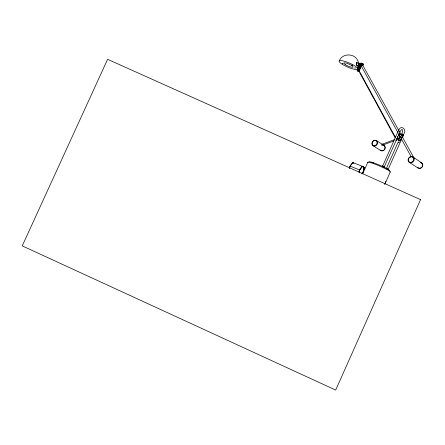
<?xml version="1.0" encoding="UTF-8"?>
<svg xmlns="http://www.w3.org/2000/svg" width="445" height="445" viewBox="0 0 445 445"><rect width="100%" height="100%" fill="white"/><g stroke="black" fill="none" stroke-linecap="round" stroke-linejoin="round"><path stroke-width="0.67" d="M384.202 166.936L400.161 131.659L399.354 131.142L398.303 130.863L382.594 166.235M399.143 135.247C399.215 135.708 398.731 134.362 399.788 135.63L399.727 136.203L399.743 135.897M399.771 135.642L399.193 135.041M399.209 137.588L399.571 137.177L399.905 137.472L399.571 137.177M400.645 139.83L400.811 140.214L400.873 139.875M357.83 69.442L357.941 67.045L359.56 67.045L359.31 70.288A0.94 0.74 -48.6 0 1 357.669 70.51M357.88 69.487L358.848 63.19M401.09 137.488L399.688 136.598M402.692 134.779L401.93 134.334L402.87 134.918M399.376 135.363L399.226 135.007L399.415 135.325M402.041 137.221L402.102 136.665L402.297 137.043M357.113 63.196L357.118 63.602M399.426 140.525L398.553 139.997M349.598 167.999L349.976 166.113L352.891 162.397L353.825 163.054M349.553 168.583L350.043 166.157L352.857 162.564L362.224 166.224L359.415 169.862L359.037 171.692M362.224 64.041L361.496 65.816L359.905 65.354L359.499 69.487L358.37 69.442M359.955 65.398L359.61 67.084L357.941 67.045M360.789 66.121L359.449 70.41A0.94 0.74 -48.6 0 1 359.07 71.016M359.076 172.438L359.599 169.918L362.503 166.152L364.327 167.448L363.276 172.449L362.453 173.517M359.198 172.376L359.694 169.984L362.447 166.413L364.177 167.643L363.181 172.382L362.013 173.906M363.103 171.709L363.988 167.476M361.918 173.867L363.087 172.343L364.077 167.604L362.447 166.413M399.243 137.533L399.855 137.11L400.161 137.438M400.422 139.986L400.272 140.481L399.805 140.409L400.634 140.075M359.449 70.41L360.489 67.846L359.41 67.846M400.189 137.155L399.866 136.737M399.226 135.007L399.504 135.514M400.717 134.401L401.251 134.212L400.895 134.54M402.147 133.044C403.003 129.951 402.402 127.86 400.622 130.791M404.06 133.661C406.93 129.3 400.917 124.539 398.687 130.101M385.915 181.332L384.703 184.236M401.206 137.9L399.927 136.587M402.63 134.924L402.152 134.206M362.714 173.667L367.82 162.264M386.271 168.616L397.986 142.417M398.548 141.171L399.104 139.919M387.795 169.389L388.123 169.4L401.796 138.818M402.63 136.943L403.749 134.446L402.002 133.811M384.836 184.163L390.287 171.97M342.873 63.813L342.628 63.485M351.895 65.07L352.418 65.259M352.295 65.304L351.984 65.12M355.021 68.024C355.933 68.079 354.214 67.495 355.093 68.057M360.778 63.707L360.951 63.029L362.447 63.407L361.496 65.816M362.497 65.882L363.059 64.77L362.019 64.481M362.847 65.382L363.37 64.219L362.447 63.407M398.397 139.786L398.637 139.758M358.453 70.188L358.42 69.67M339.312 60.787C342.8 52.154 356.695 53.378 358.375 62.573M401.535 134.167L401.212 134.245L401.64 134.368L401.64 134.04L401.64 134.368M398.281 139.541L398.514 139.552M399.521 140.425L399.866 140.359L399.438 140.208M358.881 69.693L358.659 69.96A3.349 1.902 -66.4 0 0 358.431 70.36M399.493 138.929L399.154 138.629M400.005 136.515L399.593 136.342L399.944 136.281M402.619 135.236L403.014 135.452L402.675 136.176M398.208 139.274L398.431 139.329M401.451 138.567L401.635 138.384M400.405 137.449L400.417 137.132L401.268 137.733M399.438 135.558L399.337 135.375M403.009 135.736L402.836 135.313M402.085 134.24L401.702 134.262L402.108 134.473M400.65 137.416L400.672 137.121L400.917 137.477M401.629 138.957L401.268 138.684L401.657 138.668M360.467 65.621L359.955 65.643M399.382 140.292L399.243 140.386M403.749 134.446L403.448 134.446M402.541 135.992L402.953 136.025L402.636 135.486M401.373 139.107L401.268 138.684M402.135 134.451L402.731 134.69M381.443 144.453L394.787 139.513M396.69 138.807L397.964 138.334M381.777 145.42L393.853 140.959M397.035 139.786L399.616 138.829L399.343 138.618M400.161 131.659L399.799 131.631M399.827 136.826L400.595 137.271M358.436 69.882L358.787 70.332L358.147 70.527M401.001 139.424L401.423 139.524L401.001 139.424L401.017 139.78M402.286 136.459L402.464 136.598M359.365 67.807L360.444 67.807M361.88 63.841L363.37 64.219M356.451 62.528L363.287 64.269L362.453 63.54L360.956 63.162L359.905 65.354M356.106 64.92L358.792 65.632A1.257 0.979 -48.2 0 0 360.283 64.77A1.257 0.979 -48.2 0 0 359.794 63.401L359.749 63.357A1.257 0.979 -48.2 0 1 360.239 64.725A1.257 0.979 -48.2 0 1 358.742 65.587L358.792 65.632M361.735 66.333L360.834 66.16M359.766 66.477L357.085 65.76L359.766 66.477A1.257 0.979 -48.2 0 0 361.095 65.893M387.84 169.356L388.429 169.534L387.673 169.117M342.589 63.579L342.873 63.735M382.861 166.219L382.211 166.013L382.483 166.235M384.224 166.997L384.686 167.092L383.996 166.697M386.555 168.655L386.972 168.805M382.667 166.107L384.18 166.742M386.594 168.627L387.534 169.011M382.945 166.202L383.896 166.602M350.043 166.157L359.415 169.862M382.984 166.931L383.306 167.07M387.45 169.011L388.084 169.284M383.913 167.348L384.313 167.581M372.988 145.671L380.636 150.488M376.57 140.637L384.163 145.56M409.222 162.319L417.911 167.943M413.032 157.068L421.637 162.831M352.857 162.564L353.764 163.198M398.798 139.925L399.165 140.436M397.346 137.65L398.837 138.784M400.183 140.108L400.55 140.37M399.032 137.449L399.421 137.672M399.293 137.294L399.66 137.555M399.554 135.781L399.927 136.031M358.97 64.225C359.643 66.561 359.399 62.345 359.215 64.631M402.614 135.736L402.953 136.025M400.789 134.162L401.14 134.44M359.31 70.288L359.265 70.249A0.94 0.74 -48.6 0 1 357.624 70.471M400.272 140.481L399.933 140.186M401.223 138.94L401.551 139.246M399.855 137.11L400.227 137.31M399.682 140.22L399.988 140.548M398.981 130.813L361.996 63.869A0.84 0.473 -29.8 0 1 362.035 64.124M399.988 132.638L414.111 158.197M360.895 65.343L398.086 132.91M399.093 134.74L411.152 156.651M359.977 72.312L395.633 137.7M396.289 138.912L396.951 140.125M359.616 72.541L395.232 137.928M368.098 162.72A12.238 1.19 23.3 0 1 379.168 165.852A12.238 1.19 23.3 0 1 389.976 172.065M369.061 161.746A11.348 1.118 23.3 0 1 381.315 165.918A11.348 1.118 23.3 0 1 389.536 170.902M373.266 163.059A5.774 2.948 -69.3 0 1 373.171 162.686L371.92 162.236A5.763 2.954 -69.3 0 0 372.02 162.603M398.92 133.261A0.562 0.478 -47.1 0 1 398.976 133.978M398.753 134.167A0.562 0.478 -47.1 0 1 398.486 134.229M401.885 135.558A0.556 0.478 -46.8 0 1 402.069 135.881M399.12 141.749A0.556 0.478 -47.7 0 1 398.687 142.712M398.297 142.433A0.556 0.478 -47.7 0 1 398.275 142.172M396.278 139.697A0.562 0.478 -48 0 1 395.828 140.459M397.613 136.465A0.562 0.478 -47.5 0 1 397.58 137.105M360.839 64.03A0.84 0.473 -29.8 0 1 361.212 63.807M359.404 70.371A0.94 0.74 -48.6 0 1 357.763 70.588M358.876 71.15A0.94 0.74 -48.6 0 1 357.808 70.627M358.509 69.264A0.84 0.662 -48.6 0 1 358.865 70.115A0.84 0.662 -48.6 0 1 357.958 70.777A0.84 0.662 -48.6 0 1 357.446 70.037M359.02 70.043A0.595 0.467 -48.6 0 1 358.937 70.805M358.687 70.972A0.595 0.467 -48.6 0 1 358.297 70.972M361.212 65.576A1.257 0.979 -48.2 0 1 359.721 66.433M361.507 66.605A0.84 0.656 -48.1 0 1 360.394 66.489M360.951 66.121A0.84 0.656 -48.2 0 1 360.584 66.333M360.901 65.254A0.834 0.651 -48.2 0 1 359.838 66.021M356.295 69.515A10.124 2.203 23.3 0 1 340.636 63.173A10.124 2.203 23.3 0 1 346.878 62.039A10.124 2.203 23.3 0 1 357.457 69.303M420.219 162.369A3.171 2.831 -48.2 0 1 422.338 166.658A3.171 2.831 -48.2 0 1 417.371 167.442M421.026 162.909A2.848 2.542 -48.1 0 1 422.611 165.612M422.416 166.313A2.848 2.542 -48.1 0 1 418.873 168.099M418.278 167.798A2.848 2.542 -48.1 0 1 417.794 167.348M382.856 145.142A3.032 2.609 -53 0 1 384.753 149.192A3.032 2.609 -53 0 1 380.147 150.015M384.168 145.932A2.72 2.342 -53 0 1 384.697 149.192A2.72 2.342 -53 0 1 381.554 150.633M356.784 62.639L356.389 65.02L356.784 62.639M359.215 71.784L359.566 71.567L359.226 71.756M399.171 137.939L399.527 138.217L399.171 137.939M359.115 64.052L359.471 64.642L359.115 64.052M420.553 199.638L335.68 390.076L22.25 245.885L107.601 59.296L420.553 199.638M398.954 135.147L399.287 135.464L398.954 135.147M373.711 140.726L373.132 141.137A2.776 2.37 -53.6 0 0 373.344 145.498A2.776 2.37 -53.6 0 0 377.099 142.845A2.776 2.37 -53.6 0 0 373.711 140.726M409.956 157.124L409.333 157.547A2.92 2.581 -49.4 0 0 409.634 162.158A2.92 2.581 -49.4 0 0 413.672 159.421A2.92 2.581 -49.4 0 0 409.956 157.124M361.201 65.282A0.84 0.656 -48.1 0 0 361.702 63.974A0.84 0.656 -48.1 0 0 360.422 64.453A0.84 0.656 -48.1 0 0 361.201 65.282M357.658 70.266A0.846 0.662 -48.6 0 0 358.236 68.969A0.846 0.662 -48.6 0 0 356.951 69.359A0.846 0.662 -48.6 0 0 357.658 70.266M359.382 65.282A0.84 0.651 -48.2 0 0 359.961 63.997A0.84 0.651 -48.2 0 0 358.676 64.386A0.84 0.651 -48.2 0 0 359.382 65.282M359.276 65.031A0.595 0.467 -48.2 0 0 359.766 64.136A0.595 0.467 -48.2 0 0 358.848 64.33A0.595 0.467 -48.2 0 0 359.276 65.031M345.225 64.586A5.062 1.101 23.3 0 0 353.002 67.189A5.062 1.101 23.3 0 0 347.2 63.379A5.062 1.101 23.3 0 0 345.225 64.586M411.469 162.709A3.248 2.876 -49.4 0 0 413.577 157.58A3.248 2.876 -49.4 0 0 408.349 158.804A3.248 2.876 -49.4 0 0 411.469 162.709M375.052 146.005A3.093 2.637 -53.6 0 0 377.071 141.109A3.093 2.637 -53.6 0 0 372.237 142.356A3.093 2.637 -53.6 0 0 375.052 146.005"/></g></svg>
